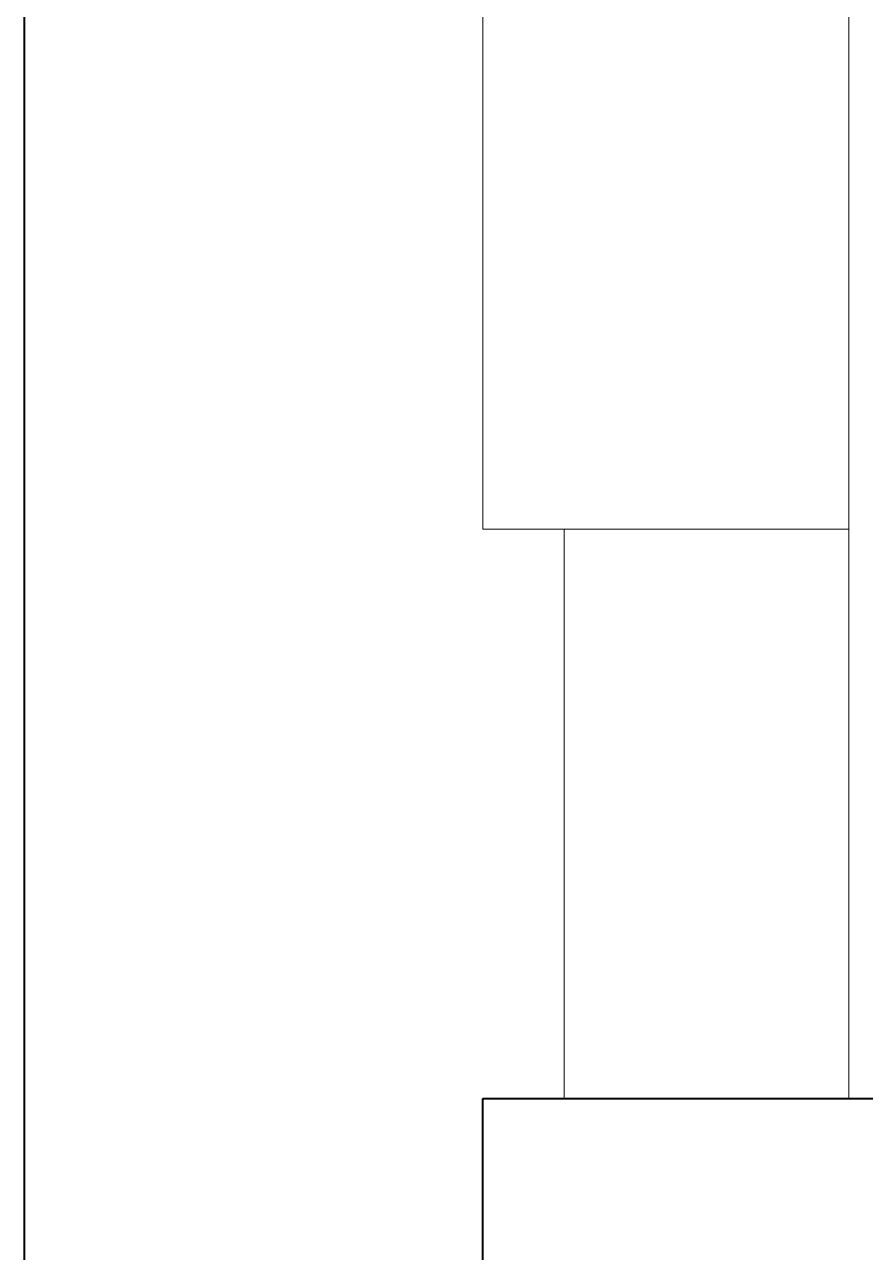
# Model space of a CAD drawing. Header units: millimetres. Extents: x 898 to 1196, y 229 to 443.
# Drawn here: x 1156.7 to 1157.734, y 409.66 to 411.17 of the extents above; entities that cross this region are included whole.
import ezdxf

# ---------------------------------------------------------------- set-up
doc = ezdxf.new("R2010")
doc.units = ezdxf.units.MM
doc.layers.add('p allége', color=1, linetype='Continuous', lineweight=20)
doc.layers.add('p mur', color=7, linetype='Continuous', lineweight=40)

msp = doc.modelspace()

# ---------------------------------------------------------------- linework, layer by layer
at = {"layer": 'p allége'}
for p, q in [((1157.2635, 410.5491), (1157.2635, 413.1491)), ((1157.7135, 410.5491), (1157.7135, 412.7991)), ((1157.2635, 410.5491), (1157.7135, 410.5491)), ((1157.3635, 409.8491), (1157.3635, 410.5491)), ((1157.7135, 410.5491), (1157.7135, 409.8491))]:
    msp.add_line(p, q, dxfattribs=at)
at = {"layer": 'p mur'}
for p, q in [((1157.2635, 405.1991), (1157.2635, 409.8491)), ((1157.2635, 409.8491), (1158.7135, 409.8491))]:
    msp.add_line(p, q, dxfattribs=at)
msp.add_lwpolyline([(1156.7, 413.4656), (1176.15, 413.4656), (1176.15, 395.3656), (1156.7, 395.3656)], close=True, dxfattribs=at)

doc.saveas('drawing.dxf')
